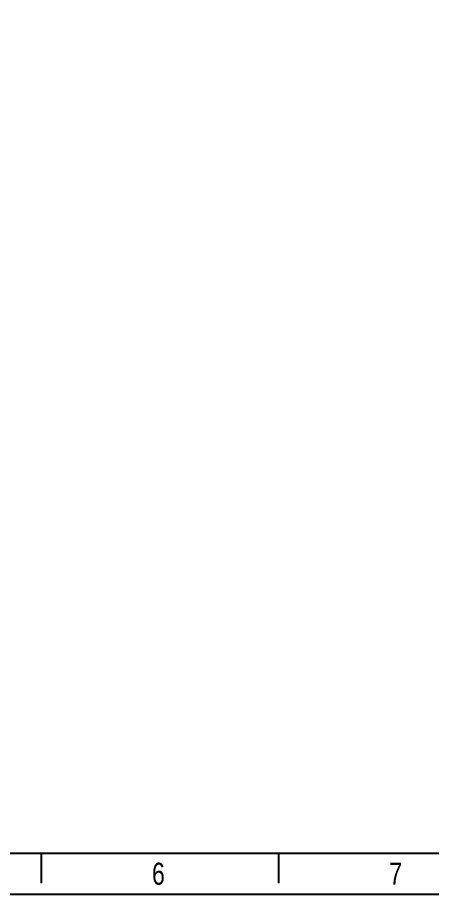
# Model space of a CAD drawing. Header units: millimetres. Extents: x 620 to 19791, y 2539 to 6969.
# Drawn here: x 1995 to 2485, y 2539 to 3577 of the extents above; entities that cross this region are included whole.
import ezdxf

# ---------------------------------------------------------------- set-up
doc = ezdxf.new("R2010")
doc.units = ezdxf.units.MM
doc.styles.add('CKSTANDARD', font='arial.ttf')
doc.styles.add('Roamns', font='romans.shx')

# ---------------------------------------------------------------- blocks, each defined once
blk = doc.blocks.new('standard template')
for p, q in [((456, 5254), (37409, 5254)), ((15761, 4851), (15761, 5254)), ((18933, 4851), (18933, 5254))]:
    blk.add_line(p, q)
blk.add_lwpolyline([(37963, 4700), (-97, 4700), (-97, 30879), (37963, 30879)], close=True)
at = {"style": 'CKSTANDARD', "width": 0.75}
for s, p in [('6', (17237, 4830)), ('7', (20409, 4830))]:
    blk.add_text(s, height=295, dxfattribs=at).set_placement(p)
at = {"style": 'Roamns'}
for tag, p in [('PAGE_NAME', (27466, 7594)), ('PROJECT_NAME', (27466, 6884)), ('DRAWN_NAME', (27466, 6174)), ('VERSION', (34241, 6174)), ('SELECT_DATA', (27466, 5464)), ('PAGE_NUMBER', (34241, 5464))]:
    blk.add_attdef(tag, p, '', height=285, dxfattribs=at)

msp = doc.modelspace()

# ---------------------------------------------------------------- block references
at = {"transparency": 33554595, "xscale": 0.0885002660397285, "yscale": 0.0885002660397285, "zscale": 0.0885002660397285}
msp.add_blockref('standard template', (628.79136, 2123.06484), dxfattribs=at)

doc.saveas('drawing.dxf')
